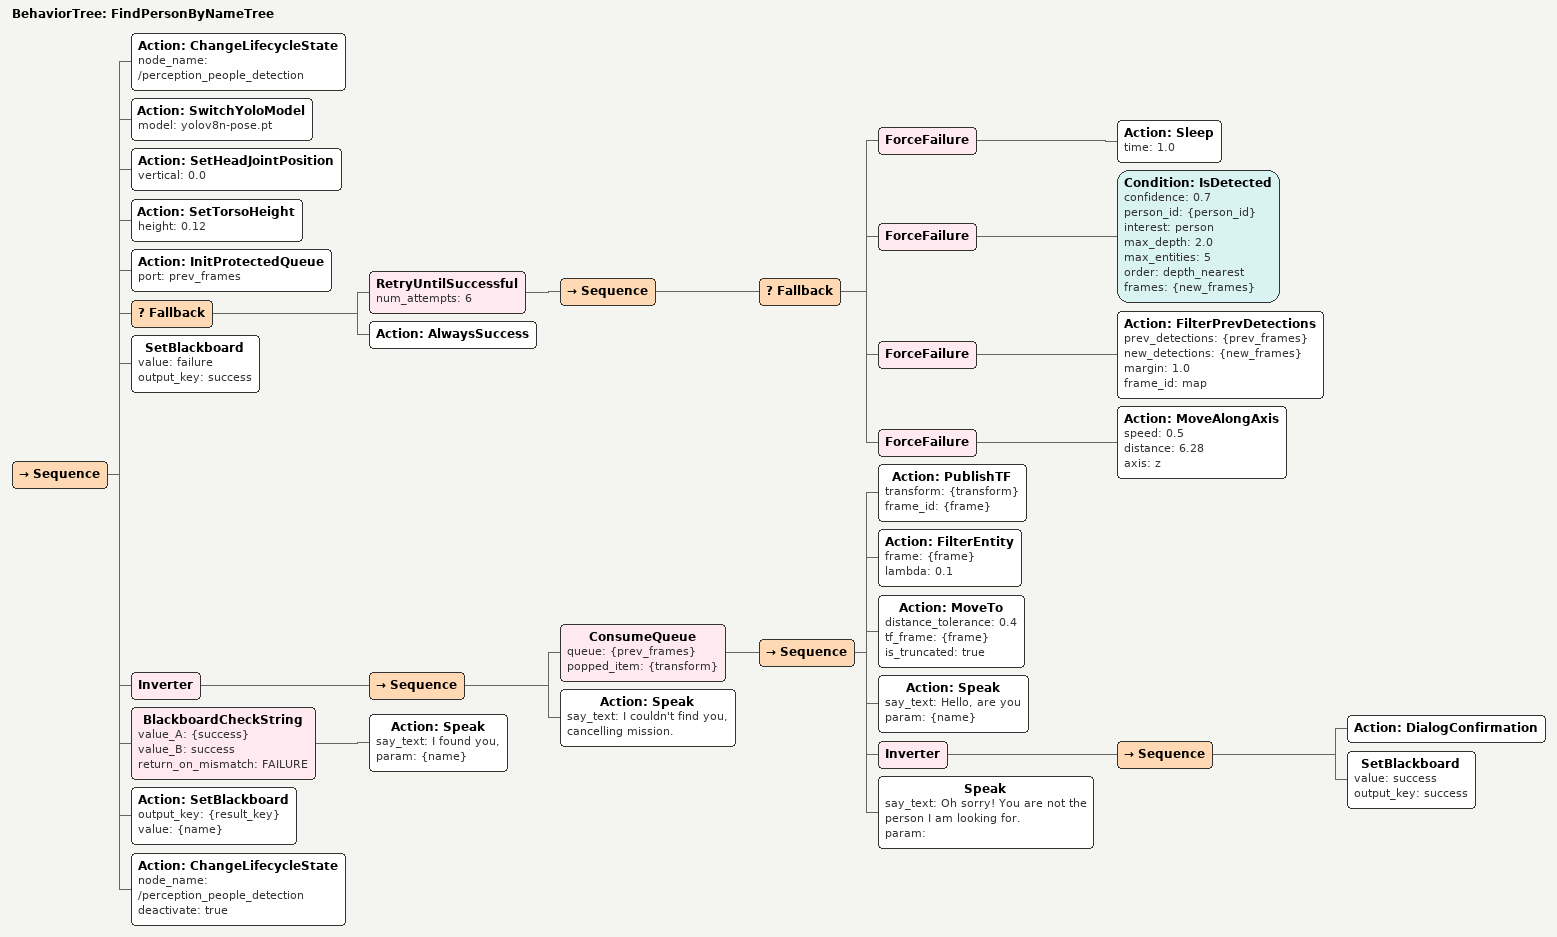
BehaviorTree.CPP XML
<?xml version="1.0"?>
<root main_tree_to_execute="FindPersonByNameTree">
    <BehaviorTree ID="FindPersonByNameTree">
        <Sequence>
            <Action ID="ChangeLifecycleState" node_name="/perception_people_detection" />
            <Action ID="SwitchYoloModel" model="yolov8n-pose.pt"/>
            <Action ID="SetHeadJointPosition" vertical="0.0"/>
            <Action ID="SetTorsoHeight" height="0.12"/>
            <Action ID="InitProtectedQueue" port="prev_frames"/>

            <!-- Make a Loop -->
            <Fallback>
                <RetryUntilSuccessful num_attempts="6"> <!-- 6 attempts at 1.047 rad == 1 turn -->
                    <Sequence>
                        <Fallback>
                            <ForceFailure>
                                <Action ID="Sleep" time="1.0"/>
                            </ForceFailure>
                            <ForceFailure>
                                <Condition ID="IsDetected" confidence="0.7" person_id="{person_id}" interest="person" max_depth="2.0" max_entities="5" order="depth_nearest" frames="{new_frames}"/>
                            </ForceFailure>
                            <ForceFailure>
                                <Action ID="FilterPrevDetections" prev_detections="{prev_frames}" new_detections="{new_frames}" margin="1.0" frame_id="map"/>
                            </ForceFailure>
                            <ForceFailure>
                                <Action ID="MoveAlongAxis"
                                    speed="0.5"
                                    distance="6.28"
                                    axis="z"/>
                            </ForceFailure>
                        </Fallback>
                    </Sequence>
                </RetryUntilSuccessful>
                <Action ID="AlwaysSuccess"/>
            </Fallback>

            <SetBlackboard value="failure" output_key="success"/>

            <!-- For loop. ConsumeQueue will exit if failure, so when the person is found, it will exit. Therefore, the outer inverter is used -->
            <Inverter>
                <Sequence>
                    <ConsumeQueue queue="{prev_frames}" popped_item="{transform}">
                        <Sequence>
                            <Action ID="PublishTF" transform="{transform}" frame_id="{frame}"/>
                            <Action ID="FilterEntity" frame="{frame}" lambda="0.1"/>
                            <Action ID="MoveTo" distance_tolerance="0.4" tf_frame="{frame}" is_truncated="true" />
                            <Action ID="Speak" say_text="Hello, are you " param="{name}" />
                            <Inverter>
                                <Sequence>
                                    <Action ID="DialogConfirmation"/>
                                    <SetBlackboard value="success" output_key="success"/>
                                </Sequence>
                            </Inverter>
                            <Speak say_text="Oh sorry! You are not the person I am looking for." param="" />
                        </Sequence>
                    </ConsumeQueue>

                    <Action ID="Speak" say_text="I couldn't find you, cancelling mission."/>
                </Sequence>
            </Inverter>

            <BlackboardCheckString value_A="{success}" value_B="success" return_on_mismatch="FAILURE">
                <Action ID="Speak" say_text="I found you, " param="{name}"/>
            </BlackboardCheckString>
            <Action ID="SetBlackboard" output_key="{result_key}" value="{name}"/>
            <Action ID="ChangeLifecycleState" node_name="/perception_people_detection" deactivate="true"/>
        </Sequence>
    </BehaviorTree>
</root>
